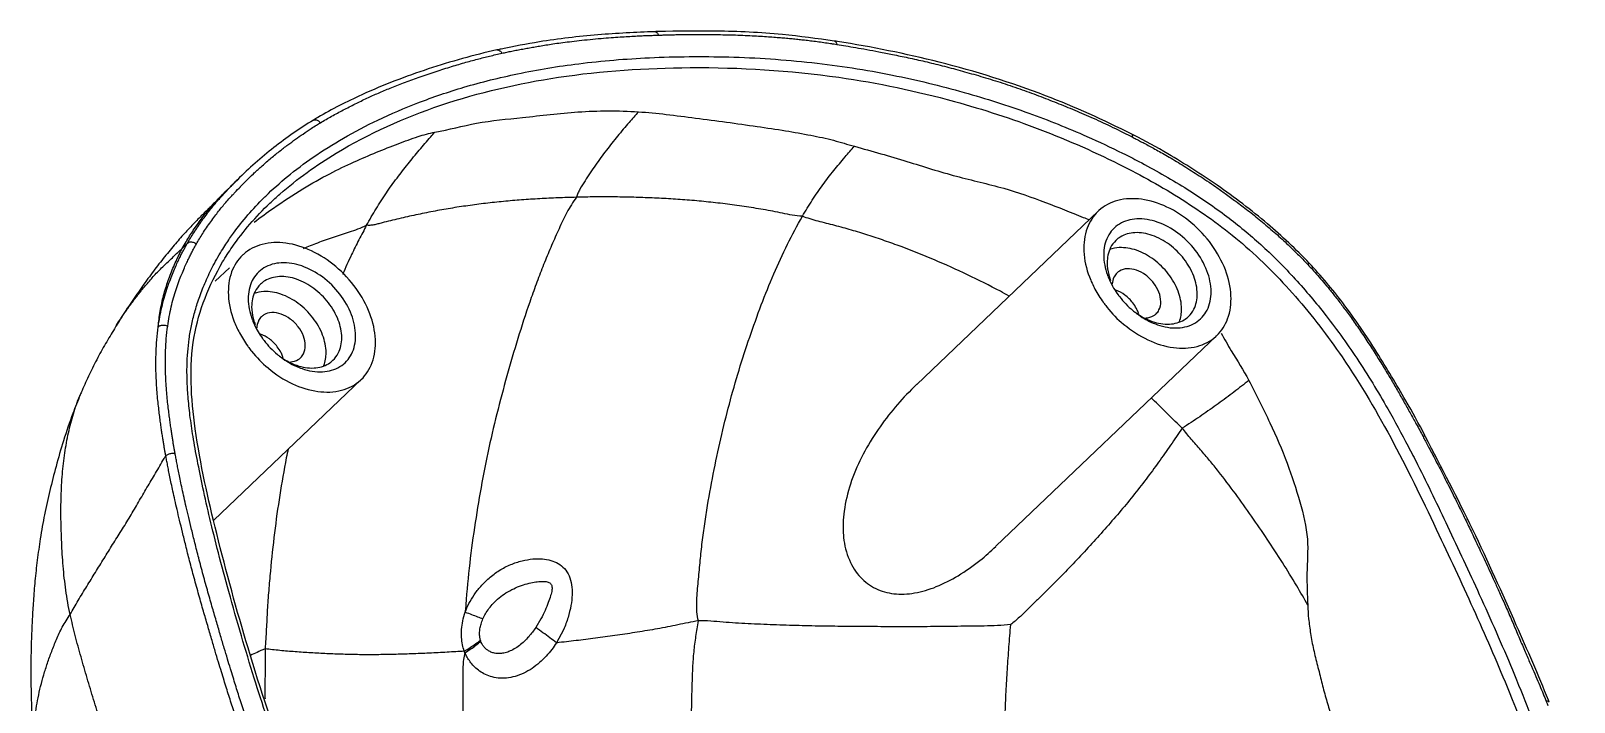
# Model space of a CAD drawing. Header units: inches. Extents: x 133169 to 134399, y -43543 to -42673.
# Drawn here: x 133277.4 to 133353.7, y -43364.5 to -43331.3 of the extents above; entities that cross this region are included whole.
import ezdxf

# ---------------------------------------------------------------- set-up
doc = ezdxf.new("R2010")
doc.units = ezdxf.units.IN
doc.header["$LTSCALE"] = 2
doc.header["$MEASUREMENT"] = 0
doc.layers.get('0').update_dxf_attribs({"linetype": 'CONTINUOUS'})

msp = doc.modelspace()

# ---------------------------------------------------------------- linework, layer by layer
at = {"color": 7, "linetype": 'Continuous'}
for p, q in [((133308.259, -43331.377), (133308.262, -43331.377)), ((133300.459, -43332.28), (133300.464, -43332.279)), ((133291.382, -43335.758), (133291.385, -43335.756)), ((133287.118, -43339.211), (133287.121, -43339.208)), ((133287.536, -43338.793), (133287.627, -43338.702)), ((133289.228, -43339.866), (133289.234, -43339.86)), ((133321.215, -43348.827), (133330.184, -43340.263)), ((133286.533, -43343.719), (133287.228, -43343.056)), ((133281.605, -43345.97), (133281.606, -43345.969)), ((133325.137, -43356.834), (133336.054, -43346.411)), ((133286.466, -43355.536), (133293.75, -43348.581)), ((133279.847, -43349.357), (133279.853, -43349.341)), ((133302.636, -43360.419), (133302.375, -43360.856)), ((133303.746, -43360.964), (133303.401, -43361.61))]:
    msp.add_line(p, q, dxfattribs=at)
for points, start_tangent, end_tangent in [([(133308.259, -43331.379), (133305.454, -43331.536), (133302.556, -43331.885), (133300.669, -43332.239)], (-0.999261, -0.038437), (-0.979185, -0.20297)), ([(133301.197, -43332.34), (133301.461, -43332.287), (133301.732, -43332.237), (133302.008, -43332.188), (133302.284, -43332.139), (133302.571, -43332.089), (133302.883, -43332.037), (133303.23, -43331.982), (133303.615, -43331.928), (133304.042, -43331.875), (133304.524, -43331.819), (133305.062, -43331.762), (133305.607, -43331.711), (133306.106, -43331.671), (133306.547, -43331.64), (133306.945, -43331.615), (133307.306, -43331.595), (133307.633, -43331.579)], (0.979378, 0.202034), (0.999014, 0.044402)), ([(133307.633, -43331.579), (133307.931, -43331.567), (133308.201, -43331.558), (133308.268, -43331.555)], (0.999014, 0.044402), (0.999463, 0.032757)), ([(133308.262, -43331.377), (133308.368, -43331.423), (133308.447, -43331.55)], (0.999727, 0.023373), (0.341302, -0.939954)), ([(133308.446, -43331.375), (133308.263, -43331.379)], (-0.999707, -0.024223), (-0.999676, -0.025437)), ([(133308.268, -43331.555), (133308.447, -43331.55)], (0.999463, 0.032757), (0.999478, 0.032311)), ([(133317.15, -43331.844), (133314.574, -43331.521), (133311.297, -43331.351), (133308.446, -43331.375)], (-0.989374, 0.145391), (-0.999707, -0.024223)), ([(133308.447, -43331.55), (133308.686, -43331.542), (133308.948, -43331.534)], (0.999479, 0.032283), (0.999587, 0.028725)), ([(133308.948, -43331.534), (133309.234, -43331.527), (133309.546, -43331.52), (133309.885, -43331.516), (133310.258, -43331.514), (133310.678, -43331.514), (133311.144, -43331.519), (133311.635, -43331.527), (133312.132, -43331.539), (133312.617, -43331.557), (133313.075, -43331.579), (133313.497, -43331.603), (133313.884, -43331.628), (133314.235, -43331.653), (133314.555, -43331.678), (133314.851, -43331.704), (133315.13, -43331.73), (133315.399, -43331.759), (133315.673, -43331.79), (133315.967, -43331.824), (133316.288, -43331.865), (133316.624, -43331.911)], (0.999587, 0.028725), (0.989773, -0.142654)), ([(133300.459, -43332.281), (133297.066, -43333.224), (133293.775, -43334.5), (133291.599, -43335.625)], (-0.976046, -0.217565), (-0.860007, -0.510282)), ([(133300.669, -43332.239), (133300.464, -43332.282)], (-0.979185, -0.20297), (-0.978637, -0.205594)), ([(133300.464, -43332.28), (133300.487, -43332.277), (133300.608, -43332.321), (133300.708, -43332.445)], (0.97939, 0.201978), (0.455213, -0.890383)), ([(133300.708, -43332.445), (133300.945, -43332.393), (133301.197, -43332.34)], (0.976622, 0.214965), (0.979378, 0.202034)), ([(133316.624, -43331.911), (133316.958, -43331.961), (133317.128, -43331.987)], (0.989773, -0.142654), (0.988033, -0.154243)), ([(133317.128, -43331.987), (133317.274, -43332.01)], (0.988033, -0.154243), (0.987938, -0.15485)), ([(133317.303, -43331.865), (133317.151, -43331.842)], (-0.987721, 0.156228), (-0.988081, 0.153934)), ([(133317.151, -43331.842), (133317.221, -43331.886), (133317.274, -43332.01)], (0.980507, -0.196485), (0.190499, -0.981687)), ([(133317.274, -43332.01), (133317.711, -43332.08)], (0.987933, -0.154883), (0.986699, -0.162559)), ([(133331.853, -43336.452), (133327.587, -43334.55), (133322.329, -43332.886), (133317.303, -43331.865)], (-0.89068, 0.454631), (-0.987721, 0.156228)), ([(133317.711, -43332.08), (133318.199, -43332.163), (133318.743, -43332.26), (133319.345, -43332.373), (133320.023, -43332.507), (133320.789, -43332.667), (133321.62, -43332.852), (133322.48, -43333.063), (133323.36, -43333.297), (133324.266, -43333.554), (133325.224, -43333.844), (133326.198, -43334.166), (133327.131, -43334.505), (133328.03, -43334.853), (133328.917, -43335.213), (133329.822, -43335.603), (133330.796, -43336.052), (133331.803, -43336.551)], (0.986699, -0.162559), (0.890623, -0.454743)), ([(133289.026, -43339.507), (133290.096, -43338.549), (133291.371, -43337.591), (133292.865, -43336.648), (133294.577, -43335.748), (133296.545, -43334.901), (133298.83, -43334.127), (133301.475, -43333.464), (133304.502, -43332.962), (133307.999, -43332.667), (133311.921, -43332.63), (133316.038, -43332.908), (133320.012, -43333.526), (133323.558, -43334.382), (133326.756, -43335.408), (133329.631, -43336.56), (133331.4, -43337.39)], (0.714804, 0.699325), (0.895265, -0.445533)), ([(133289.235, -43339.86), (133289.718, -43339.417), (133292.51, -43337.392), (133297.681, -43335.021), (133303.498, -43333.635), (133310.008, -43333.157), (133317.366, -43333.635), (133323.082, -43334.831), (133327.301, -43336.211), (133331.473, -43338.06), (133333.025, -43338.893), (133334.53, -43339.801), (133335.963, -43340.785), (133337.323, -43341.864), (133339.949, -43344.485), (133342.249, -43347.47), (133344.8, -43351.734), (133347.043, -43356.266), (133348.846, -43360.161), (133350.507, -43364.027), (133352.924, -43370.291), (133353.205, -43371.01)], (0.722714, 0.691147), (0.366046, -0.930597)), ([(133291.734, -43335.881), (133292.286, -43335.562), (133292.862, -43335.252), (133293.452, -43334.95), (133294.03, -43334.67), (133294.595, -43334.415), (133295.179, -43334.17), (133295.838, -43333.912), (133296.571, -43333.643), (133297.355, -43333.377), (133298.128, -43333.131), (133298.845, -43332.917), (133299.496, -43332.737), (133300.099, -43332.585)], (0.856643, 0.51591), (0.972224, 0.234054)), ([(133300.099, -43332.585), (133300.708, -43332.445)], (0.972224, 0.234054), (0.976625, 0.214948)), ([(133297.392, -43336.346), (133299.453, -43335.91), (133301.723, -43335.623), (133304.467, -43335.35), (133307.455, -43335.342)], (0.984268, 0.176684), (0.997672, -0.06819)), ([(133307.455, -43335.342), (133306.99, -43335.871), (133306.423, -43336.545), (133305.869, -43337.245), (133305.596, -43337.607), (133305.33, -43337.98), (133305.071, -43338.362), (133304.815, -43338.756), (133304.566, -43339.162), (133304.465, -43339.367), (133304.392, -43339.57)], (-0.665136, -0.746722), (-0.267167, -0.96365)), ([(133307.455, -43335.342), (133308.828, -43335.469), (133310.283, -43335.649), (133311.809, -43335.851), (133313.322, -43336.067), (133314.733, -43336.279), (133315.987, -43336.505), (133317.109, -43336.752), (133318.136, -43337.047)], (0.997673, -0.068187), (0.964442, -0.264293)), ([(133291.384, -43335.756), (133289.43, -43337.109), (133287.626, -43338.702)], (-0.858827, -0.512266), (-0.709212, -0.704995)), ([(133290.871, -43336.44), (133291.278, -43336.167), (133291.536, -43336.003)], (0.824066, 0.566494), (0.848182, 0.529705)), ([(133291.599, -43335.625), (133291.381, -43335.757)], (-0.860007, -0.510282), (-0.852834, -0.522183)), ([(133291.385, -43335.757), (133291.464, -43335.733), (133291.605, -43335.768), (133291.734, -43335.881)], (0.86788, 0.496773), (0.607444, -0.794362)), ([(133291.536, -43336.003), (133291.734, -43335.881)], (0.848182, 0.529705), (0.856605, 0.515972)), ([(133288.076, -43338.743), (133288.414, -43338.414), (133288.799, -43338.057), (133289.238, -43337.674), (133289.697, -43337.301), (133290.121, -43336.977), (133290.501, -43336.7), (133290.871, -43336.44)], (0.710041, 0.704161), (0.824066, 0.566494)), ([(133289.407, -43340.104), (133290.865, -43339.155), (133292.194, -43338.403), (133293.392, -43337.822), (133294.506, -43337.344), (133295.572, -43336.922), (133296.558, -43336.569), (133297.391, -43336.347)], (0.819605, 0.572929), (0.983997, 0.178182)), ([(133294.015, -43340.956), (133294.488, -43340.135), (133294.99, -43339.353), (133295.518, -43338.619), (133296.064, -43337.92), (133296.618, -43337.236), (133297.184, -43336.579), (133297.392, -43336.346)], (0.481742, 0.876313), (0.665664, 0.746251)), ([(133331.803, -43336.551), (133331.873, -43336.587)], (0.890623, -0.454743), (0.889892, -0.456171)), ([(133331.85, -43336.456), (133331.874, -43336.48), (133331.873, -43336.587)], (0.859401, -0.511303), (-0.190885, -0.981612)), ([(133331.928, -43336.486), (133331.854, -43336.449)], (-0.892555, 0.450938), (-0.894013, 0.448041)), ([(133331.873, -43336.587), (133332.07, -43336.689)], (0.889865, -0.456223), (0.885841, -0.463988)), ([(133340.623, -43342.827), (133338.564, -43340.882), (133336.073, -43338.977), (133333.642, -43337.426), (133331.928, -43336.486)], (-0.689512, 0.724274), (-0.892555, 0.450938)), ([(133332.07, -43336.689), (133332.288, -43336.804), (133332.526, -43336.932)], (0.885841, -0.463988), (0.880521, -0.474008)), ([(133332.526, -43336.932), (133332.786, -43337.072), (133333.066, -43337.224), (133333.369, -43337.393), (133333.702, -43337.584), (133334.064, -43337.8), (133334.437, -43338.029), (133334.808, -43338.264), (133335.178, -43338.501), (133335.569, -43338.757), (133336.001, -43339.051), (133336.475, -43339.387), (133336.999, -43339.77), (133337.587, -43340.216), (133338.233, -43340.734), (133338.897, -43341.299), (133339.508, -43341.852), (133340.054, -43342.378)], (0.880521, -0.474008), (0.707502, -0.706711)), ([(133315.565, -43340.511), (133315.805, -43340.103), (133316.053, -43339.705), (133316.573, -43338.954), (133317.116, -43338.249), (133317.673, -43337.577), (133318.136, -43337.047)], (0.497346, 0.867552), (0.664988, 0.746854)), ([(133318.136, -43337.047), (133320.735, -43337.799), (133323.176, -43338.528), (133325.519, -43339.126), (133327.584, -43339.829), (133329.451, -43340.562)], (0.964408, -0.26442), (0.929344, -0.369215)), ([(133331.4, -43337.39), (133332.197, -43337.797), (133334.468, -43339.093), (133336.443, -43340.436), (133338.123, -43341.814), (133339.72, -43343.386), (133339.831, -43343.506)], (0.895265, -0.445533), (0.678118, -0.734953)), ([(133284.893, -43342.098), (133285.085, -43341.779), (133285.261, -43341.485), (133285.445, -43341.203), (133285.638, -43340.927), (133286.039, -43340.389), (133286.477, -43339.884), (133286.934, -43339.396), (133287.118, -43339.211)], (0.534251, 0.845326), (0.711214, 0.702976)), ([(133287.121, -43339.208), (133286.961, -43339.366), (133286.731, -43339.597), (133286.557, -43339.773), (133286.414, -43339.918), (133286.293, -43340.04), (133286.2, -43340.133), (133286.082, -43340.25), (133285.895, -43340.437), (133285.676, -43340.658), (133285.438, -43340.902), (133285.195, -43341.158)], (-0.711291, -0.702897), (-0.683795, -0.729674)), ([(133286.837, -43339.529), (133287.081, -43339.265), (133287.356, -43338.977)], (0.672046, 0.74051), (0.696805, 0.717261)), ([(133287.17, -43339.16), (133287.118, -43339.211)], (-0.70885, -0.705359), (-0.71125, -0.702939)), ([(133287.627, -43338.702), (133287.483, -43338.845), (133287.293, -43339.036), (133287.17, -43339.16)], (-0.708659, -0.705551), (-0.70885, -0.705359)), ([(133287.356, -43338.977), (133287.536, -43338.793)], (0.696805, 0.717261), (0.704823, 0.709383)), ([(133287.5, -43339.334), (133287.773, -43339.048), (133287.783, -43339.037)], (0.683954, 0.729525), (0.697269, 0.71681)), ([(133287.626, -43338.702), (133287.536, -43338.792)], (-0.709212, -0.704995), (-0.70458, -0.709625)), ([(133287.783, -43339.037), (133287.873, -43338.946)], (0.697269, 0.71681), (0.701352, 0.712815)), ([(133287.873, -43338.946), (133288.076, -43338.743)], (0.701352, 0.712815), (0.710041, 0.704161)), ([(133285.154, -43341.841), (133285.3, -43341.594), (133285.47, -43341.321), (133285.663, -43341.028), (133285.872, -43340.731), (133286.076, -43340.451), (133286.264, -43340.204), (133286.443, -43339.981), (133286.629, -43339.763), (133286.837, -43339.529)], (0.499802, 0.86614), (0.672046, 0.74051)), ([(133285.6, -43341.875), (133285.744, -43341.631), (133285.91, -43341.363), (133286.1, -43341.076), (133286.306, -43340.782), (133286.509, -43340.505), (133286.693, -43340.261), (133286.869, -43340.042)], (0.500638, 0.865657), (0.63738, 0.77055)), ([(133286.869, -43340.042), (133287.052, -43339.827), (133287.259, -43339.596), (133287.386, -43339.457)], (0.63738, 0.77055), (0.678428, 0.734667)), ([(133287.06, -43341.885), (133287.428, -43341.351), (133288.146, -43340.445), (133288.938, -43339.594)], (0.548134, 0.836391), (0.709221, 0.704987)), ([(133287.37, -43342.031), (133289.228, -43339.866)], (0.569357, 0.82209), (0.722311, 0.691569)), ([(133287.386, -43339.457), (133287.5, -43339.334)], (0.678428, 0.734667), (0.683954, 0.729525)), ([(133288.938, -43339.594), (133289.026, -43339.507)], (0.709221, 0.704987), (0.714804, 0.699325)), ([(133304.392, -43339.57), (133303.934, -43339.583), (133303.479, -43339.597), (133302.575, -43339.642), (133301.676, -43339.701), (133300.784, -43339.777), (133299.9, -43339.872), (133299.024, -43339.986), (133298.157, -43340.118), (133297.299, -43340.271), (133296.452, -43340.444), (133296.03, -43340.535), (133295.611, -43340.629), (133295.195, -43340.729), (133294.778, -43340.835), (133294.57, -43340.889), (133294.368, -43340.935), (133294.18, -43340.961), (133294.015, -43340.956)], (-0.999645, -0.026658), (-0.990825, 0.135152)), ([(133304.392, -43339.57), (133303.917, -43340.329), (133303.531, -43341.125), (133303.165, -43341.947), (133302.812, -43342.791), (133302.478, -43343.653), (133302.159, -43344.53), (133301.563, -43346.328), (133301.018, -43348.171), (133300.514, -43350.047), (133300.062, -43351.961), (133299.674, -43353.917), (133299.348, -43355.905), (133299.083, -43357.923), (133298.9, -43359.969), (133298.891, -43360.09)], (-0.598996, -0.800752), (-0.07806, -0.996949)), ([(133315.565, -43340.511), (133315.06, -43340.453), (133314.58, -43340.357), (133314.104, -43340.264), (133313.628, -43340.178), (133312.681, -43340.024), (133311.739, -43339.897), (133310.802, -43339.792), (133309.871, -43339.708), (133308.944, -43339.643), (133308.024, -43339.598), (133307.108, -43339.568), (133306.197, -43339.553), (133305.29, -43339.552), (133304.392, -43339.57)], (-0.999279, 0.037957), (-0.999443, -0.033382)), ([(133336.479, -43343.165), (133335.798, -43341.911), (133334.793, -43340.83), (133333.587, -43340.051), (133332.324, -43339.669), (133331.157, -43339.729), (133330.226, -43340.224), (133330.185, -43340.263)], (-0.354333, 0.935119), (-0.722299, -0.691581)), ([(133288.455, -43340.802), (133289.407, -43340.104)], (0.792811, 0.609468), (0.819605, 0.572929)), ([(133310.418, -43360.528), (133310.338, -43359.62), (133310.406, -43358.694), (133310.492, -43357.772), (133310.585, -43356.856), (133310.701, -43355.946), (133310.838, -43355.042), (133311.156, -43353.262), (133311.528, -43351.511), (133311.952, -43349.795), (133312.429, -43348.118), (133312.959, -43346.488), (133313.53, -43344.898), (133314.151, -43343.363), (133314.829, -43341.897), (133315.565, -43340.511)], (-0.220301, 0.975432), (0.495083, 0.868845)), ([(133325.785, -43344.457), (133325.352, -43344.222), (133323.729, -43343.405), (133322.093, -43342.667), (133320.451, -43342.012), (133319.627, -43341.717), (133318.805, -43341.444), (133317.985, -43341.192), (133317.164, -43340.964), (133316.343, -43340.754), (133315.565, -43340.511)], (-0.876071, 0.482182), (-0.937247, 0.348667)), ([(133329.451, -43340.562), (133329.748, -43340.68)], (0.929344, -0.369215), (0.929783, -0.368108)), ([(133330.185, -43340.263), (133329.645, -43341.094), (133329.482, -43342.235), (133329.758, -43343.509)], (-0.722299, -0.691581), (0.354333, -0.935119)), ([(133335.57, -43343.211), (133334.993, -43342.19), (133334.13, -43341.343), (133333.114, -43340.799), (133332.098, -43340.642), (133331.237, -43340.896), (133330.664, -43341.52), (133330.463, -43342.422)], (-0.354333, 0.935119), (0.001476, -0.999999)), ([(133284.944, -43341.43), (133284.69, -43341.717), (133284.431, -43342.018), (133284.161, -43342.344), (133283.885, -43342.689), (133283.611, -43343.042), (133283.339, -43343.405), (133283.068, -43343.779), (133282.795, -43344.163), (133282.522, -43344.557), (133282.25, -43344.959), (133281.98, -43345.374), (133281.712, -43345.797), (133281.606, -43345.969)], (-0.671001, -0.741456), (-0.52329, -0.852155)), ([(133285.195, -43341.158), (133284.944, -43341.43)], (-0.683795, -0.729674), (-0.671001, -0.741456)), ([(133290.893, -43342.099), (133291.597, -43341.815), (133292.376, -43341.537), (133293.171, -43341.284), (133293.584, -43341.137), (133294.015, -43340.956)], (0.921464, 0.388463), (0.906951, 0.421237)), ([(133294.015, -43340.956), (133293.633, -43341.67), (133293.27, -43342.405), (133292.827, -43343.386)], (-0.483512, -0.875338), (-0.394121, -0.919059)), ([(133334.917, -43343.478), (133334.432, -43342.621), (133333.709, -43341.911), (133332.856, -43341.455), (133332.004, -43341.323), (133331.283, -43341.536), (133331.066, -43341.704)], (-0.354333, 0.935119), (-0.720513, -0.693441)), ([(133281.606, -43345.969), (133281.801, -43345.661), (133282.133, -43345.169), (133282.482, -43344.691), (133282.844, -43344.223), (133283.226, -43343.771), (133283.616, -43343.329), (133284.037, -43342.915), (133284.462, -43342.507), (133284.674, -43342.301), (133284.893, -43342.098)], (0.523306, 0.852145), (0.745627, 0.666363)), ([(133283.711, -43345.977), (133283.788, -43345.486), (133283.887, -43345.009), (133284.005, -43344.552), (133284.138, -43344.123), (133284.276, -43343.725), (133284.413, -43343.366), (133284.545, -43343.052), (133284.668, -43342.781), (133284.781, -43342.545), (133284.884, -43342.338), (133284.98, -43342.155), (133285.069, -43341.991), (133285.154, -43341.841)], (0.135815, 0.990734), (0.497692, 0.867354)), ([(133283.711, -43345.976), (133283.739, -43345.696), (133283.864, -43344.903), (133284.055, -43344.147), (133284.299, -43343.425), (133284.589, -43342.731), (133284.893, -43342.098)], (0.085675, 0.996323), (0.448119, 0.893974)), ([(133284.179, -43345.94), (133284.255, -43345.46), (133284.352, -43344.992), (133284.467, -43344.545), (133284.597, -43344.124), (133284.734, -43343.732), (133284.871, -43343.377), (133285.002, -43343.067), (133285.123, -43342.8), (133285.234, -43342.567), (133285.335, -43342.363), (133285.429, -43342.184), (133285.517, -43342.023), (133285.6, -43341.875)], (0.135116, 0.99083), (0.498135, 0.867099)), ([(133284.893, -43342.098), (133285.026, -43341.971), (133285.154, -43341.841)], (0.732031, 0.681272), (0.692434, 0.721481)), ([(133292.33, -43373.941), (133291.609, -43372.038), (133290.934, -43370.295), (133290.311, -43368.675), (133289.701, -43367.04), (133289.083, -43365.28), (133288.458, -43363.36), (133287.82, -43361.254), (133287.2, -43359.071), (133286.685, -43357.15), (133286.263, -43355.452), (133285.919, -43353.936), (133285.644, -43352.588), (133285.432, -43351.398), (133285.28, -43350.347), (133285.185, -43349.42), (133285.139, -43348.611), (133285.135, -43347.891), (133285.168, -43347.222), (133285.24, -43346.573), (133285.353, -43345.924), (133285.512, -43345.258), (133285.728, -43344.563), (133286.013, -43343.828), (133286.38, -43343.048), (133286.846, -43342.221), (133287.06, -43341.885)], (-0.347792, 0.937572), (0.548134, 0.836391)), ([(133285.154, -43341.841), (133285.276, -43341.78), (133285.44, -43341.793), (133285.6, -43341.876)], (0.689348, 0.72443), (0.78626, -0.617896)), ([(133292.459, -43373.892), (133290.192, -43367.972), (133288.152, -43361.861), (133286.602, -43356.201), (133285.542, -43351.021), (133285.488, -43346.461), (133286.895, -43342.769), (133287.37, -43342.031)], (-0.349374, 0.936983), (0.569357, 0.82209)), ([(133294.176, -43345.335), (133293.494, -43344.081), (133292.49, -43343), (133291.283, -43342.221), (133290.02, -43341.839), (133288.853, -43341.899), (133287.922, -43342.394), (133287.881, -43342.432)], (-0.354333, 0.935119), (-0.722299, -0.691581)), ([(133331.066, -43341.704), (133330.802, -43342.06), (133330.634, -43342.816)], (-0.720513, -0.693441), (0.001476, -0.999999)), ([(133331.23, -43342.062), (133330.756, -43342.156)], (-0.99855, -0.053824), (-0.940073, -0.340972)), ([(133334.143, -43344.217), (133333.658, -43343.36), (133332.935, -43342.65), (133332.082, -43342.194), (133331.23, -43342.062)], (-0.354333, 0.935119), (-0.99855, -0.053824)), ([(133287.881, -43342.432), (133287.341, -43343.264), (133287.178, -43344.405), (133287.454, -43345.679)], (-0.722299, -0.691581), (0.354333, -0.935119)), ([(133293.266, -43345.381), (133292.689, -43344.36), (133291.826, -43343.513), (133290.81, -43342.969), (133289.794, -43342.812), (133288.934, -43343.066), (133288.36, -43343.69), (133288.16, -43344.592)], (-0.354333, 0.935119), (0.001476, -0.999999)), ([(133330.463, -43342.422), (133330.646, -43343.405)], (0.001476, -0.999999), (0.338108, -0.941107)), ([(133330.634, -43342.816), (133330.71, -43343.393)], (0.001476, -0.999999), (0.249959, -0.968256)), ([(133333.194, -43344.266), (133332.933, -43343.804), (133332.544, -43343.422), (133332.084, -43343.176), (133331.626, -43343.105), (133331.237, -43343.22), (133331.121, -43343.31)], (-0.354333, 0.935119), (-0.721044, -0.692889)), ([(133340.054, -43342.378), (133340.552, -43342.892)], (0.707502, -0.706711), (0.686065, -0.72754)), ([(133340.615, -43342.836), (133340.552, -43342.892)], (-0.718973, 0.695038), (-0.731822, -0.681496)), ([(133340.552, -43342.892), (133340.79, -43343.149)], (0.68614, -0.72747), (0.672863, -0.739767)), ([(133346.351, -43351.353), (133345.398, -43349.631), (133343.973, -43347.247), (133342.282, -43344.795), (133340.625, -43342.826)], (-0.458768, 0.888556), (-0.687168, 0.726499)), ([(133292.613, -43345.648), (133292.129, -43344.791), (133291.405, -43344.081), (133290.553, -43343.625), (133289.701, -43343.493), (133288.979, -43343.706), (133288.763, -43343.874)], (-0.354333, 0.935119), (-0.720513, -0.693441)), ([(133329.758, -43343.509), (133330.031, -43344.109)], (0.354333, -0.935119), (0.470583, -0.882356)), ([(133330.646, -43343.405), (133330.668, -43343.463)], (0.338108, -0.941107), (0.354333, -0.935119)), ([(133330.668, -43343.463), (133330.77, -43343.706)], (0.354333, -0.935119), (0.420313, -0.907379)), ([(133330.71, -43343.393), (133330.727, -43343.454)], (0.249959, -0.968256), (0.272673, -0.962107)), ([(133330.727, -43343.454), (133330.805, -43343.689)], (0.272673, -0.962107), (0.354333, -0.935119)), ([(133330.77, -43343.706), (133331.175, -43344.391)], (0.420313, -0.907379), (0.588719, -0.808338)), ([(133330.966, -43343.527), (133330.889, -43343.86)], (-0.422304, -0.906454), (-0.044034, -0.99903)), ([(133331.121, -43343.31), (133330.978, -43343.502), (133330.966, -43343.527)], (-0.721044, -0.692889), (-0.422304, -0.906454)), ([(133334.655, -43345.463), (133334.92, -43345.107), (133335.088, -43344.351), (133334.917, -43343.478)], (0.720513, 0.693441), (-0.354333, 0.935119)), ([(133335, -43345.778), (133335.574, -43345.154), (133335.774, -43344.252), (133335.57, -43343.211)], (0.850549, 0.525896), (-0.354333, 0.935119)), ([(133336.053, -43346.411), (133336.593, -43345.58), (133336.756, -43344.439), (133336.479, -43343.165)], (0.722299, 0.691581), (-0.354333, 0.935119)), ([(133339.831, -43343.506), (133341.351, -43345.291), (133342.974, -43347.533), (133344.513, -43350.038), (133345.515, -43351.878)], (0.678118, -0.734953), (0.463038, -0.886339)), ([(133340.79, -43343.149), (133341.048, -43343.438)], (0.672863, -0.739767), (0.659073, -0.752079)), ([(133341.048, -43343.438), (133341.329, -43343.764), (133341.633, -43344.131), (133341.961, -43344.542), (133342.312, -43344.999), (133342.693, -43345.518), (133343.108, -43346.112), (133343.53, -43346.746), (133343.932, -43347.373), (133344.306, -43347.974), (133344.656, -43348.553), (133344.986, -43349.119), (133345.307, -43349.682), (133345.613, -43350.23), (133345.921, -43350.787)], (0.659073, -0.752079), (0.481279, -0.876567)), ([(133288.16, -43344.592), (133288.342, -43345.575)], (0.001476, -0.999999), (0.338108, -0.941107)), ([(133288.763, -43343.874), (133288.498, -43344.23), (133288.33, -43344.986)], (-0.720513, -0.693441), (0.001476, -0.999999)), ([(133288.927, -43344.232), (133288.452, -43344.326)], (-0.99855, -0.053824), (-0.940073, -0.340972)), ([(133291.839, -43346.387), (133291.355, -43345.53), (133290.631, -43344.82), (133289.779, -43344.364), (133288.927, -43344.232)], (-0.354333, 0.935119), (-0.99855, -0.053824)), ([(133330.031, -43344.109), (133330.44, -43344.763)], (0.470583, -0.882356), (0.585353, -0.810778)), ([(133331.511, -43344.407), (133331.068, -43344.167)], (-0.804024, 0.594597), (-0.941539, 0.336904)), ([(133331.175, -43344.391), (133331.201, -43344.427)], (0.588719, -0.808338), (0.597009, -0.802234)), ([(133331.201, -43344.427), (133331.229, -43344.463)], (0.597009, -0.802234), (0.605339, -0.795968)), ([(133331.229, -43344.463), (133331.245, -43344.484), (133331.906, -43345.173)], (0.605339, -0.795968), (0.767403, -0.641165)), ([(133331.901, -43344.79), (133331.511, -43344.407)], (-0.610149, 0.792286), (-0.804024, 0.594597)), ([(133333.053, -43345.335), (133333.196, -43345.143), (133333.286, -43344.736), (133333.194, -43344.266)], (0.721044, 0.692889), (-0.354333, 0.935119)), ([(133334.314, -43345.09), (133334.143, -43344.217)], (-0.001476, 0.999999), (-0.354333, 0.935119)), ([(133288.33, -43344.986), (133288.407, -43345.563)], (0.001476, -0.999999), (0.249959, -0.968256)), ([(133290.89, -43346.436), (133290.629, -43345.974), (133290.24, -43345.592), (133289.781, -43345.346), (133289.322, -43345.275), (133288.933, -43345.39), (133288.817, -43345.48)], (-0.354333, 0.935119), (-0.721044, -0.692889)), ([(133292.696, -43347.948), (133293.27, -43347.323), (133293.47, -43346.422), (133293.266, -43345.381)], (0.850549, 0.525896), (-0.354333, 0.935119)), ([(133293.749, -43348.581), (133294.289, -43347.75), (133294.452, -43346.609), (133294.176, -43345.335)], (0.722299, 0.691581), (-0.354333, 0.935119)), ([(133330.44, -43344.763), (133330.491, -43344.832)], (0.585353, -0.810778), (0.597029, -0.80222)), ([(133330.491, -43344.832), (133330.633, -43345.016)], (0.597029, -0.80222), (0.62773, -0.778431)), ([(133330.633, -43345.016), (133331.444, -43345.844), (133331.462, -43345.858)], (0.62773, -0.778431), (0.767753, -0.640746)), ([(133332.082, -43345.073), (133331.901, -43344.79)], (-0.459308, 0.888277), (-0.610149, 0.792286)), ([(133331.906, -43345.173), (133331.981, -43345.234)], (0.767403, -0.641165), (0.781451, -0.623967)), ([(133331.981, -43345.234), (133332.108, -43345.331)], (0.781451, -0.623967), (0.804024, -0.594597)), ([(133332.013, -43345.256), (133332.854, -43345.708)], (0.804024, -0.594597), (0.943828, -0.330438)), ([(133332.162, -43345.251), (133332.082, -43345.073)], (-0.354333, 0.935119), (-0.459308, 0.888277)), ([(133332.108, -43345.331), (133332.83, -43345.758)], (0.804024, -0.594597), (0.91168, -0.410901)), ([(133332.193, -43345.342), (133332.162, -43345.251)], (-0.296728, 0.954962), (-0.354333, 0.935119)), ([(133332.548, -43345.539), (133332.936, -43345.425), (133333.053, -43345.335)], (0.99855, 0.053824), (0.721044, 0.692889)), ([(133334.203, -43345.719), (133334.314, -43345.09)], (0.364509, 0.9312), (-0.001476, 0.999999)), ([(133281.605, -43345.97), (133281.601, -43345.977), (133281.161, -43346.713), (133280.722, -43347.503), (133280.308, -43348.326), (133279.943, -43349.13), (133279.847, -43349.357)], (-0.523038, -0.852309), (-0.385121, -0.922866)), ([(133284.085, -43352.35), (133284.052, -43352.174), (133284.02, -43351.997), (133283.988, -43351.814), (133283.956, -43351.62), (133283.922, -43351.41), (133283.888, -43351.178), (133283.851, -43350.922), (133283.813, -43350.639), (133283.773, -43350.33), (133283.732, -43349.992), (133283.692, -43349.619), (133283.654, -43349.208), (133283.623, -43348.761), (133283.602, -43348.279), (133283.595, -43347.762), (133283.606, -43347.209), (133283.642, -43346.613), (133283.711, -43345.976)], (-0.186792, 0.982399), (0.134852, 0.990866)), ([(133283.711, -43345.977), (133283.837, -43345.908), (133284.008, -43345.895), (133284.179, -43345.94)], (0.705271, 0.708938), (0.906695, -0.421786)), ([(133284.543, -43352.233), (133284.511, -43352.058), (133284.48, -43351.882), (133284.449, -43351.701), (133284.417, -43351.509), (133284.385, -43351.301), (133284.351, -43351.071), (133284.315, -43350.817), (133284.277, -43350.536), (133284.238, -43350.229), (133284.197, -43349.893), (133284.157, -43349.524), (133284.12, -43349.119), (133284.09, -43348.679), (133284.069, -43348.204), (133284.063, -43347.696), (133284.074, -43347.151), (133284.11, -43346.565), (133284.179, -43345.94)], (-0.182893, 0.983133), (0.134932, 0.990855)), ([(133287.454, -43345.679), (133287.727, -43346.279)], (0.354333, -0.935119), (0.470583, -0.882356)), ([(133288.342, -43345.575), (133288.364, -43345.633)], (0.338108, -0.941107), (0.354333, -0.935119)), ([(133288.364, -43345.633), (133288.466, -43345.876)], (0.354333, -0.935119), (0.420313, -0.907379)), ([(133288.407, -43345.563), (133288.423, -43345.624)], (0.249959, -0.968256), (0.272673, -0.962107)), ([(133288.423, -43345.624), (133288.501, -43345.859)], (0.272673, -0.962107), (0.354333, -0.935119)), ([(133288.466, -43345.876), (133288.871, -43346.561)], (0.420313, -0.907379), (0.588719, -0.808338)), ([(133288.662, -43345.697), (133288.585, -43346.03)], (-0.422304, -0.906454), (-0.044034, -0.99903)), ([(133288.817, -43345.48), (133288.674, -43345.672), (133288.662, -43345.697)], (-0.721044, -0.692889), (-0.422304, -0.906454)), ([(133292.351, -43347.633), (133292.616, -43347.277), (133292.784, -43346.521), (133292.613, -43345.648)], (0.720513, 0.693441), (-0.354333, 0.935119)), ([(133331.462, -43345.858), (133332.651, -43346.623), (133333.914, -43347.005), (133335.081, -43346.945), (133336.011, -43346.45), (133336.053, -43346.411)], (0.767753, -0.640746), (0.722299, 0.691581)), ([(133332.83, -43345.758), (133333.124, -43345.875)], (0.91168, -0.410901), (0.945235, -0.32639)), ([(133332.854, -43345.708), (133332.865, -43345.712), (133333.717, -43345.843), (133334.439, -43345.631), (133334.655, -43345.463)], (0.943828, -0.330438), (0.720513, 0.693441)), ([(133333.124, -43345.875), (133334.14, -43346.032)], (0.945235, -0.32639), (0.99855, 0.053824)), ([(133334.14, -43346.032), (133335, -43345.778)], (0.99855, 0.053824), (0.850549, 0.525896)), ([(133287.727, -43346.279), (133288.136, -43346.932)], (0.470583, -0.882356), (0.585353, -0.810778)), ([(133289.208, -43346.577), (133288.765, -43346.337)], (-0.804024, 0.594597), (-0.941539, 0.336904)), ([(133288.871, -43346.561), (133288.897, -43346.597)], (0.588719, -0.808338), (0.597009, -0.802234)), ([(133288.897, -43346.597), (133288.925, -43346.633)], (0.597009, -0.802234), (0.605339, -0.795968)), ([(133288.925, -43346.633), (133288.941, -43346.654), (133289.603, -43347.343)], (0.605339, -0.795968), (0.767403, -0.641165)), ([(133289.597, -43346.96), (133289.208, -43346.577)], (-0.610149, 0.792286), (-0.804024, 0.594597)), ([(133290.749, -43347.505), (133290.892, -43347.313), (133290.982, -43346.906), (133290.89, -43346.436)], (0.721044, 0.692889), (-0.354333, 0.935119)), ([(133292.01, -43347.26), (133291.839, -43346.387)], (-0.001476, 0.999999), (-0.354333, 0.935119)), ([(133336.271, -43346.29), (133336.771, -43347.159), (133337.635, -43348.625)], (0.479753, -0.877404), (0.456439, -0.889755)), ([(133288.136, -43346.932), (133288.187, -43347.002)], (0.585353, -0.810778), (0.597029, -0.80222)), ([(133288.187, -43347.002), (133288.329, -43347.186)], (0.597029, -0.80222), (0.62773, -0.778431)), ([(133288.329, -43347.186), (133289.141, -43348.014), (133289.158, -43348.028)], (0.62773, -0.778431), (0.767753, -0.640746)), ([(133289.779, -43347.243), (133289.597, -43346.96)], (-0.459308, 0.888277), (-0.610149, 0.792286)), ([(133289.603, -43347.343), (133289.677, -43347.404)], (0.767403, -0.641165), (0.781451, -0.623967)), ([(133289.677, -43347.404), (133289.804, -43347.501)], (0.781451, -0.623967), (0.804024, -0.594597)), ([(133289.709, -43347.426), (133290.55, -43347.878)], (0.804024, -0.594597), (0.943828, -0.330438)), ([(133289.858, -43347.421), (133289.779, -43347.243)], (-0.354333, 0.935119), (-0.459308, 0.888277)), ([(133289.804, -43347.501), (133290.526, -43347.928)], (0.804024, -0.594597), (0.91168, -0.410901)), ([(133289.889, -43347.512), (133289.858, -43347.421)], (-0.296728, 0.954962), (-0.354333, 0.935119)), ([(133290.244, -43347.709), (133290.633, -43347.595), (133290.749, -43347.505)], (0.99855, 0.053824), (0.721044, 0.692889)), ([(133290.55, -43347.878), (133290.561, -43347.882), (133291.413, -43348.013), (133292.135, -43347.801), (133292.351, -43347.633)], (0.943828, -0.330438), (0.720513, 0.693441)), ([(133291.9, -43347.889), (133292.01, -43347.26)], (0.364509, 0.9312), (-0.001476, 0.999999)), ([(133289.158, -43348.028), (133290.347, -43348.793), (133291.61, -43349.175), (133292.777, -43349.115), (133293.708, -43348.62), (133293.749, -43348.581)], (0.767753, -0.640746), (0.722299, 0.691581)), ([(133290.526, -43347.928), (133290.82, -43348.045)], (0.91168, -0.410901), (0.945235, -0.32639)), ([(133290.82, -43348.045), (133291.836, -43348.202)], (0.945235, -0.32639), (0.99855, 0.053824)), ([(133291.836, -43348.202), (133292.696, -43347.948)], (0.99855, 0.053824), (0.850549, 0.525896)), ([(133321.223, -43348.819), (133320.954, -43349.082), (133320.046, -43350.079), (133319.204, -43351.207), (133318.484, -43352.443), (133317.943, -43353.752), (133317.629, -43355.09)], (-0.723798, -0.690012), (-0.134446, -0.990921)), ([(133337.635, -43348.625), (133337.552, -43348.692), (133336.811, -43349.273), (133336.028, -43349.851), (133335.209, -43350.425), (133334.348, -43350.992)], (-0.778445, -0.627713), (-0.8449, -0.534924)), ([(133337.635, -43348.625), (133338.683, -43350.719), (133339.537, -43352.726), (133340.162, -43354.64), (133340.535, -43356.486), (133340.515, -43358.179), (133340.553, -43359.752)], (0.456116, -0.88992), (0.03057, -0.999533)), ([(133279.854, -43349.341), (133279.489, -43350.263), (133279.026, -43351.612), (133278.658, -43352.88), (133278.351, -43354.076), (133278.089, -43355.269), (133277.878, -43356.456), (133277.727, -43357.525), (133277.615, -43358.549), (133277.535, -43359.54), (133277.482, -43360.426), (133277.444, -43361.237), (133277.421, -43362.026), (133277.413, -43362.804), (133277.416, -43363.555), (133277.429, -43364.263), (133277.45, -43364.918), (133277.472, -43365.513), (133277.496, -43366.054), (133277.521, -43366.532)], (-0.384933, -0.922945), (0.057943, -0.99832)), ([(133279.36, -43360.199), (133279.237, -43359.606), (133279.142, -43359.003), (133279.007, -43357.807), (133278.936, -43356.638), (133278.901, -43355.487), (133278.91, -43354.359), (133278.972, -43353.267), (133279.092, -43352.218), (133279.272, -43351.218), (133279.521, -43350.28), (133279.831, -43349.394), (133279.847, -43349.357)], (-0.232608, 0.972571), (0.38576, 0.922599)), ([(133334.348, -43350.992), (133333.662, -43350.327), (133332.981, -43349.653), (133332.819, -43349.499)], (-0.732583, 0.680678), (-0.725632, 0.688083)), ([(133334.348, -43350.992), (133334.058, -43351.409), (133333.77, -43351.83), (133333.178, -43352.673), (133332.558, -43353.512), (133331.909, -43354.348), (133331.225, -43355.171), (133330.518, -43355.99), (133329.79, -43356.8), (133329.042, -43357.603), (133328.278, -43358.399), (133327.494, -43359.183), (133327.097, -43359.571), (133326.697, -43359.96), (133326.293, -43360.346), (133325.864, -43360.704)], (-0.582662, -0.812715), (-0.803894, -0.594772)), ([(133340.553, -43359.752), (133340.009, -43358.792), (133339.297, -43357.632), (133338.552, -43356.485), (133337.779, -43355.35), (133336.975, -43354.229), (133336.136, -43353.128), (133335.7, -43352.587), (133335.252, -43352.054), (133334.794, -43351.528), (133334.348, -43350.992)], (-0.474509, 0.880251), (-0.619352, 0.785114)), ([(133345.921, -43350.787), (133346.254, -43351.406)], (0.481279, -0.876567), (0.463949, -0.885862)), ([(133346.375, -43351.419), (133346.354, -43351.399), (133346.254, -43351.406)], (-0.534152, 0.845389), (-0.973204, -0.229942)), ([(133346.254, -43351.406), (133346.376, -43351.639)], (0.46352, -0.886087), (0.466228, -0.884665)), ([(133346.383, -43351.415), (133346.351, -43351.353)], (-0.456181, 0.889887), (-0.458768, 0.888556)), ([(133352.453, -43364.452), (133350.867, -43360.736), (133348.716, -43356.017), (133346.378, -43351.418)], (-0.364951, 0.931027), (-0.456648, 0.889648)), ([(133284.085, -43352.35), (133284.211, -43352.274), (133284.378, -43352.232), (133284.543, -43352.233)], (0.735857, 0.677137), (0.98652, -0.163639)), ([(133288.937, -43367.745), (133288.853, -43367.522), (133288.764, -43367.284), (133288.667, -43367.024), (133288.561, -43366.734), (133288.441, -43366.407), (133288.307, -43366.035), (133288.162, -43365.627), (133288.019, -43365.213), (133287.887, -43364.816), (133287.763, -43364.432), (133287.645, -43364.06), (133287.53, -43363.692), (133287.411, -43363.309), (133287.281, -43362.89), (133287.136, -43362.411), (133286.974, -43361.867), (133286.796, -43361.264), (133286.604, -43360.605), (133286.396, -43359.887), (133286.171, -43359.1), (133285.934, -43358.248), (133285.712, -43357.409), (133285.522, -43356.664), (133285.36, -43356.006), (133285.218, -43355.417), (133285.094, -43354.888), (133284.986, -43354.412), (133284.892, -43353.984), (133284.812, -43353.604), (133284.742, -43353.267), (133284.682, -43352.967), (133284.63, -43352.698), (133284.584, -43352.456), (133284.543, -43352.233)], (-0.353723, 0.93535), (-0.178788, 0.983888)), ([(133290.134, -43352.01), (133290.044, -43352.459), (133289.722, -43354.299), (133289.459, -43356.169), (133289.256, -43358.064), (133289.172, -43359.018), (133289.105, -43359.977), (133289.055, -43360.94), (133288.99, -43361.907)], (-0.201653, -0.979457), (-0.089175, -0.996016)), ([(133345.515, -43351.878), (133345.984, -43352.792), (133347.469, -43355.845), (133349.037, -43359.214), (133350.671, -43362.941), (133352.274, -43367.003), (133353.726, -43370.792)], (0.463038, -0.886339), (0.364857, -0.931063)), ([(133346.376, -43351.639), (133346.511, -43351.894), (133346.659, -43352.173)], (0.466228, -0.884665), (0.467985, -0.883736)), ([(133346.659, -43352.173), (133346.822, -43352.481), (133347, -43352.821), (133347.194, -43353.195), (133347.405, -43353.609), (133347.632, -43354.059), (133347.856, -43354.509), (133348.063, -43354.926), (133348.251, -43355.308), (133348.425, -43355.664), (133348.589, -43356.006), (133348.749, -43356.344), (133348.912, -43356.69), (133349.084, -43357.057), (133349.27, -43357.453), (133349.472, -43357.887), (133349.695, -43358.368), (133349.939, -43358.903), (133350.207, -43359.5), (133350.497, -43360.161), (133350.801, -43360.869), (133351.097, -43361.568), (133351.37, -43362.205), (133351.615, -43362.769), (133351.834, -43363.271), (133352.027, -43363.723)], (0.467985, -0.883736), (0.389217, -0.921146)), ([(133279.36, -43360.199), (133279.554, -43359.866), (133279.754, -43359.513), (133279.964, -43359.162), (133280.18, -43358.815), (133280.602, -43358.123), (133281.031, -43357.435), (133281.455, -43356.745), (133281.889, -43356.057), (133282.318, -43355.36), (133282.738, -43354.648), (133283.152, -43353.931), (133283.578, -43353.218), (133283.996, -43352.496), (133284.085, -43352.35)], (0.524812, 0.851218), (0.522995, 0.852336)), ([(133288.5, -43367.919), (133288.415, -43367.696), (133288.325, -43367.457), (133288.228, -43367.196), (133288.122, -43366.905), (133288.003, -43366.576), (133287.869, -43366.203), (133287.723, -43365.791), (133287.579, -43365.374), (133287.445, -43364.974), (133287.319, -43364.589), (133287.2, -43364.215), (133287.084, -43363.847), (133286.964, -43363.464), (133286.835, -43363.043), (133286.689, -43362.562), (133286.526, -43362.018), (133286.348, -43361.414), (133286.155, -43360.755), (133285.947, -43360.036), (133285.721, -43359.247), (133285.484, -43358.391), (133285.261, -43357.548), (133285.071, -43356.799), (133284.908, -43356.139), (133284.766, -43355.549), (133284.641, -43355.018), (133284.532, -43354.54), (133284.437, -43354.111), (133284.355, -43353.729), (133284.285, -43353.39), (133284.224, -43353.088), (133284.172, -43352.818), (133284.126, -43352.574), (133284.084, -43352.35)], (-0.361476, 0.932381), (-0.179334, 0.983788)), ([(133317.629, -43355.09), (133317.591, -43356.293)], (-0.134446, -0.990921), (0.084273, -0.996443)), ([(133317.591, -43356.293), (133317.601, -43356.396)], (0.084273, -0.996443), (0.106707, -0.99429)), ([(133317.601, -43356.396), (133317.885, -43357.511), (133318.439, -43358.366), (133319.187, -43358.92), (133320.082, -43359.178), (133321.11, -43359.141), (133322.186, -43358.829), (133323.259, -43358.29), (133324.344, -43357.529), (133325.127, -43356.844)], (0.106707, -0.99429), (0.723601, 0.690218)), ([(133298.891, -43360.088), (133299.074, -43359.669), (133299.327, -43359.24), (133299.657, -43358.814), (133300.069, -43358.404), (133300.576, -43358.03), (133301.14, -43357.739), (133301.701, -43357.551), (133302.228, -43357.46), (133302.704, -43357.457), (133303.124, -43357.534), (133303.487, -43357.689), (133303.794, -43357.934), (133304.024, -43358.292), (133304.151, -43358.733), (133304.177, -43359.226), (133304.117, -43359.766), (133303.976, -43360.348), (133303.746, -43360.964)], (0.342107, 0.939661), (-0.406848, -0.913496)), ([(133299.766, -43360.422), (133299.893, -43360.17), (133300.065, -43359.909), (133300.285, -43359.647), (133300.563, -43359.388), (133300.906, -43359.139), (133301.287, -43358.93), (133301.675, -43358.772), (133302.049, -43358.663), (133302.385, -43358.596), (133302.671, -43358.568), (133302.901, -43358.579), (133303.071, -43358.641), (133303.168, -43358.779), (133303.177, -43358.993), (133303.115, -43359.274), (133303, -43359.616), (133302.84, -43360.003), (133302.636, -43360.419)], (0.398329, 0.917243), (-0.472894, -0.881119)), ([(133340.553, -43359.752), (133340.597, -43360.415), (133340.693, -43361.153), (133340.84, -43361.932), (133341.034, -43362.731), (133341.237, -43363.537), (133341.448, -43364.328), (133341.673, -43365.075), (133341.906, -43365.737)], (0.030562, -0.999533), (0.367256, -0.93012)), ([(133277.564, -43365.913), (133277.605, -43365.408), (133277.672, -43364.869), (133277.77, -43364.321), (133277.894, -43363.764), (133278.048, -43363.195), (133278.232, -43362.618), (133278.441, -43362.03), (133278.681, -43361.436), (133278.812, -43361.134), (133278.966, -43360.83), (133279.153, -43360.524), (133279.36, -43360.199)], (0.058355, 0.998296), (0.522938, 0.852371)), ([(133283.533, -43372.784), (133283.312, -43372.264), (133283.094, -43371.744), (133282.666, -43370.701), (133282.272, -43369.656), (133281.901, -43368.61), (133281.537, -43367.562), (133281.193, -43366.513), (133280.851, -43365.462), (133280.516, -43364.41), (133280.195, -43363.357), (133279.892, -43362.304), (133279.605, -43361.251), (133279.477, -43360.726), (133279.36, -43360.199)], (-0.394078, 0.919077), (-0.208721, 0.977975)), ([(133298.844, -43362.022), (133298.76, -43361.701), (133298.712, -43361.342), (133298.712, -43360.947), (133298.769, -43360.527), (133298.891, -43360.09)], (-0.312062, 0.950062), (0.335247, 0.94213)), ([(133298.89, -43360.089), (133299.208, -43360.206), (133299.501, -43360.318), (133299.766, -43360.422)], (0.939204, -0.34336), (0.928014, -0.372544)), ([(133299.648, -43361.479), (133299.612, -43361.318), (133299.6, -43361.13), (133299.619, -43360.916), (133299.672, -43360.679), (133299.766, -43360.422)], (-0.295788, 0.955254), (0.398545, 0.917149)), ([(133310.418, -43360.528), (133309.91, -43360.611), (133309.402, -43360.72), (133308.896, -43360.822), (133308.393, -43360.914), (133307.4, -43361.081), (133306.417, -43361.231), (133305.448, -43361.365), (133304.487, -43361.487), (133303.539, -43361.595), (133303.401, -43361.61)], (-0.993677, -0.112281), (-0.994184, -0.107693)), ([(133310.517, -43378.929), (133310.483, -43378.17), (133310.456, -43377.411), (133310.418, -43376.65), (133310.369, -43375.887), (133310.266, -43374.361), (133310.192, -43372.831), (133310.118, -43371.296), (133310.089, -43369.758), (133310.072, -43368.218), (133310.065, -43366.677), (133310.083, -43365.136), (133310.12, -43363.594), (133310.148, -43362.823), (133310.204, -43362.055), (133310.302, -43361.29), (133310.418, -43360.528)], (-0.060081, 0.998194), (0.145913, 0.989297)), ([(133325.864, -43360.704), (133325.209, -43360.758), (133324.549, -43360.776), (133323.889, -43360.785), (133323.228, -43360.793), (133321.905, -43360.808), (133320.584, -43360.814), (133319.271, -43360.808), (133317.97, -43360.8), (133316.678, -43360.785), (133315.396, -43360.757), (133314.128, -43360.717), (133313.5, -43360.692), (133312.875, -43360.663), (133312.255, -43360.629), (133311.641, -43360.585), (133311.033, -43360.536), (133310.418, -43360.528)], (-0.992003, -0.126211), (-0.998641, -0.052117)), ([(133302.375, -43360.856), (133302.217, -43361.078), (133302.028, -43361.309), (133301.811, -43361.535), (133301.569, -43361.741), (133301.313, -43361.913), (133301.052, -43362.04), (133300.797, -43362.116), (133300.559, -43362.14), (133300.344, -43362.12), (133300.158, -43362.062), (133300.004, -43361.978), (133299.882, -43361.877), (133299.787, -43361.766), (133299.715, -43361.647), (133299.663, -43361.526)], (-0.554836, -0.83196), (-0.335412, 0.942071)), ([(133303.401, -43361.61), (133303.078, -43361.359), (133302.735, -43361.107), (133302.375, -43360.856)], (-0.781557, 0.623834), (-0.826663, 0.562698)), ([(133325.595, -43374.074), (133325.56, -43373.511), (133325.566, -43372.962), (133325.566, -43372.409), (133325.559, -43371.854), (133325.553, -43371.299), (133325.548, -43370.743), (133325.537, -43369.623), (133325.537, -43368.507), (133325.543, -43367.39), (133325.56, -43366.27), (133325.592, -43365.149), (133325.636, -43364.03), (133325.702, -43362.921), (133325.779, -43361.813), (133325.824, -43361.261), (133325.864, -43360.704)], (-0.134047, 0.990975), (0.058314, 0.998298)), ([(133288.99, -43361.907), (133288.595, -43362.079), (133288.274, -43362.231)], (-0.927935, -0.372743), (-0.899629, -0.436655)), ([(133288.99, -43361.907), (133289, -43362.637), (133288.989, -43363.373), (133288.988, -43364.11), (133288.99, -43364.386)], (0.044633, -0.999003), (0.011513, -0.999934)), ([(133298.844, -43362.022), (133297.998, -43362.074), (133297.108, -43362.12), (133296.23, -43362.155), (133295.363, -43362.18), (133294.505, -43362.196), (133293.667, -43362.195), (133292.85, -43362.176), (133292.049, -43362.145), (133291.258, -43362.105), (133290.485, -43362.052), (133289.726, -43361.988), (133288.99, -43361.907)], (-0.997839, -0.06571), (-0.992319, 0.123705)), ([(133298.876, -43362.104), (133298.776, -43362.783), (133298.773, -43363.481), (133298.776, -43364.224), (133298.778, -43364.965), (133298.793, -43365.708), (133298.817, -43366.451), (133298.875, -43367.935), (133298.956, -43369.419), (133299.057, -43370.899), (133299.173, -43372.378), (133299.302, -43373.854), (133299.454, -43375.326), (133299.621, -43376.794), (133299.801, -43378.258), (133300, -43379.717)], (-0.264917, -0.964271), (0.142816, -0.989749)), ([(133298.844, -43362.021), (133299.133, -43361.842), (133299.402, -43361.661), (133299.648, -43361.479)], (0.858872, 0.51219), (0.789884, 0.613256)), ([(133298.876, -43362.104), (133298.86, -43362.064), (133298.844, -43362.022)], (-0.375951, 0.92664), (-0.351426, 0.936216)), ([(133298.876, -43362.104), (133299.16, -43361.913), (133299.423, -43361.719), (133299.663, -43361.526)], (0.838543, 0.544835), (0.763963, 0.64526)), ([(133303.401, -43361.61), (133303.173, -43361.935), (133302.892, -43362.268), (133302.564, -43362.587), (133302.193, -43362.872), (133301.786, -43363.105), (133301.357, -43363.269), (133300.927, -43363.352), (133300.514, -43363.35), (133300.139, -43363.271), (133299.812, -43363.134), (133299.539, -43362.957), (133299.315, -43362.757), (133299.133, -43362.544), (133298.988, -43362.323), (133298.876, -43362.105)], (-0.539467, -0.842007), (-0.413013, 0.910725)), ([(133299.663, -43361.526), (133299.648, -43361.479)], (-0.336553, 0.941665), (-0.296397, 0.955065)), ([(133352.027, -43363.723), (133352.197, -43364.131), (133352.345, -43364.498)], (0.389217, -0.921146), (0.36847, -0.92964)), ([(133352.487, -43364.54), (133352.453, -43364.452)], (-0.362955, 0.931807), (-0.364951, 0.931027)), ([(133352.483, -43364.542), (133352.452, -43364.51), (133352.345, -43364.498)], (-0.461432, 0.887176), (-0.997386, -0.072257)), ([(133352.345, -43364.498), (133352.428, -43364.708)], (0.368409, -0.929664), (0.367256, -0.93012))]:
    msp.add_spline(points, degree=3, dxfattribs=dict(at, start_tangent=start_tangent, end_tangent=end_tangent))

doc.saveas('drawing.dxf')
